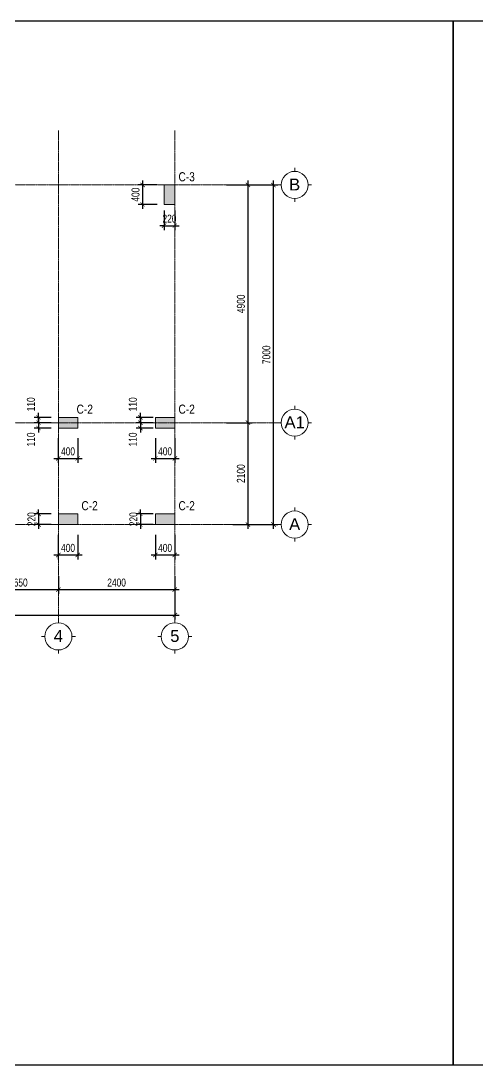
# Model space of a CAD drawing. Extents: x -165145 to 691808, y -202842 to 311040.
# Drawn here: x 282161 to 291563, y -49092 to -27567 of the extents above; entities that cross this region are included whole.
import ezdxf
from ezdxf.enums import TextEntityAlignment as Align

# ---------------------------------------------------------------- set-up
doc = ezdxf.new("R2010")
doc.units = 0
doc.header["$LTSCALE"] = 10
doc.header["$MEASUREMENT"] = 0
doc.linetypes.add('CENTER', pattern=[2, 1.25, -0.25, 0.25, -0.25])
doc.linetypes.add('ketcau-1', pattern=[2, 1, 1])
doc.layers.get('0').update_dxf_attribs({"linetype": 'CONTINUOUS'})
doc.layers.get('Defpoints').update_dxf_attribs({"color": 5, "linetype": 'CONTINUOUS'})
doc.layers.add('GE_KC_AXIS', color=5, linetype='CENTER')
for name, color, linetype, lineweight in [('GE_KC_DIM', 1, 'CONTINUOUS', 20), ('GE_KC_HATCH', 250, 'CONTINUOUS', 20), ('GE_KC_NETMANH', 8, 'CONTINUOUS', 20), ('GE_KC_NETTHAY', 2, 'CONTINUOUS', 20), ('GE_KC_TEN COT', 2, 'CONTINUOUS', 20), ('GE_KC_TEXT', 4, 'CONTINUOUS', 20), ('GE_KC_TEXT TRUC', 4, 'CONTINUOUS', 20), ('GE_KC_TRUC', 5, 'CENTER', 20), ('L-SITE', 91, 'CONTINUOUS', 9)]:
    doc.layers.add(name, color=color, linetype=linetype, lineweight=lineweight)
doc.styles.add('Arial', font='arial.ttf', dxfattribs={"height": 400})
doc.styles.add('GE_KC-Arial', font='arial.ttf', dxfattribs={"width": 0.75})
doc.dimstyles.new('GE_KC_DIM75', dxfattribs={"dimscale": 75, "dimtxt": 2.2, "dimasz": 1.2, "dimexe": 1.2, "dimexo": 0, "dimgap": 0.8, "dimtad": 1, "dimdec": 0, "dimzin": 1, "dimdsep": 46, "dimtxsty": 'GE_KC-Arial', "dimblk": 'ARCHTICK', "dimcen": 1.2, "dimdle": 1.2, "dimclrd": 1, "dimclre": 1, "dimclrt": 4, "dimadec": 0, "dimazin": 0, "dimtfac": 1, "dimtdec": 0, "dimtix": 1, "dimtmove": 2, "dimatfit": 3, "dimfxl": 0.15, "dimtvp": 0.833333, "dimtolj": 1, "dimtzin": 0, "dimarcsym": 0})

# ---------------------------------------------------------------- blocks, each defined once
blk = doc.blocks.new('Grid - M_Grid Head - Circle-24584-TẦNG 2')
at = {"layer": 'L-SITE'}
for p, q in [((0, 4), (0, 5)), ((-4, 0), (-5, 0)), ((4, 0), (5, 0)), ((0, -4), (0, -5))]:
    blk.add_line(p, q, dxfattribs=at)
blk.add_circle((0, 0), 4, dxfattribs=at)
blk = doc.blocks.new('_ArchTick')
at = {"color": 0, "linetype": 'ByBlock', "const_width": 0.15}
blk.add_lwpolyline([(-0.5, -0.5), (0.5, 0.5)], dxfattribs=at)
blk = doc.blocks.new('*D1464')
at = {"layer": 'Defpoints', "color": 0, "transparency": 16777216}
for p in [(15914, 7000), (16882, 7000), (16048, 0)]:
    blk.add_point(p, dxfattribs=at)
at = {"layer": 'GE_KC_DIM', "color": 1, "lineweight": -2, "transparency": 16777216}
for p, q in [((15914, 7000), (16972, 7000)), ((16882, -90), (16882, 7090)), ((16048, 0), (16972, 0))]:
    blk.add_line(p, q, dxfattribs=at)
at = {"layer": 'GE_KC_DIM', "color": 1, "lineweight": -2, "transparency": 16777216, "xscale": 90, "yscale": 90, "zscale": 90}
for p, rotation in [((16882, 7000), 90), ((16882, 0), 270)]:
    blk.add_blockref('_ArchTick', p, dxfattribs=dict(at, rotation=rotation))
at = {"layer": 'GE_KC_DIM', "color": 4, "transparency": 16777216, "insert": (16737, 3500), "char_height": 165, "attachment_point": 5, "rotation": 90, "style": 'GE_KC-Arial'}
blk.add_mtext('\\A1;7000', dxfattribs=at)
blk = doc.blocks.new('*D1465')
at = {"layer": 'Defpoints', "color": 0, "transparency": 16777216}
for p in [(0, -991), (3600, -991), (3600, -1341)]:
    blk.add_point(p, dxfattribs=at)
at = {"layer": 'GE_KC_DIM', "color": 1, "lineweight": -2, "transparency": 16777216}
for p, q in [((0, -991), (0, -1431)), ((3600, -991), (3600, -1431)), ((-90, -1341), (3690, -1341))]:
    blk.add_line(p, q, dxfattribs=at)
at = {"layer": 'GE_KC_DIM', "color": 1, "lineweight": -2, "transparency": 16777216, "xscale": 90, "yscale": 90, "zscale": 90, "rotation": 180}
blk.add_blockref('_ArchTick', (0, -1341), dxfattribs=at)
at = {"layer": 'GE_KC_DIM', "color": 1, "lineweight": -2, "transparency": 16777216, "xscale": 90, "yscale": 90, "zscale": 90}
blk.add_blockref('_ArchTick', (3600, -1341), dxfattribs=at)
at = {"layer": 'GE_KC_DIM', "color": 4, "transparency": 16777216, "insert": (1800, -1197), "char_height": 165, "attachment_point": 5, "style": 'GE_KC-Arial'}
blk.add_mtext('\\A1;3600', dxfattribs=at)
blk = doc.blocks.new('*D1466')
at = {"layer": 'Defpoints', "color": 0, "transparency": 16777216}
for p in [(10800, -1062), (12450, -1062), (12450, -1341)]:
    blk.add_point(p, dxfattribs=at)
at = {"layer": 'GE_KC_DIM', "color": 1, "lineweight": -2, "transparency": 16777216}
for p, q in [((10800, -1062), (10800, -1431)), ((12450, -1062), (12450, -1431)), ((10710, -1341), (12540, -1341))]:
    blk.add_line(p, q, dxfattribs=at)
at = {"layer": 'GE_KC_DIM', "color": 1, "lineweight": -2, "transparency": 16777216, "xscale": 90, "yscale": 90, "zscale": 90, "rotation": 180}
blk.add_blockref('_ArchTick', (10800, -1341), dxfattribs=at)
at = {"layer": 'GE_KC_DIM', "color": 1, "lineweight": -2, "transparency": 16777216, "xscale": 90, "yscale": 90, "zscale": 90}
blk.add_blockref('_ArchTick', (12450, -1341), dxfattribs=at)
at = {"layer": 'GE_KC_DIM', "color": 4, "transparency": 16777216, "insert": (11625, -1197), "char_height": 165, "attachment_point": 5, "style": 'GE_KC-Arial'}
blk.add_mtext('\\A1;1650', dxfattribs=at)
blk = doc.blocks.new('*D1467')
at = {"layer": 'Defpoints', "color": 0, "transparency": 16777216}
for p in [(12450, -1062), (14850, -1062), (14850, -1341)]:
    blk.add_point(p, dxfattribs=at)
at = {"layer": 'GE_KC_DIM', "color": 1, "lineweight": -2, "transparency": 16777216}
for p, q in [((12450, -1062), (12450, -1431)), ((14850, -1062), (14850, -1431)), ((12360, -1341), (14940, -1341))]:
    blk.add_line(p, q, dxfattribs=at)
at = {"layer": 'GE_KC_DIM', "color": 1, "lineweight": -2, "transparency": 16777216, "xscale": 90, "yscale": 90, "zscale": 90, "rotation": 180}
blk.add_blockref('_ArchTick', (12450, -1341), dxfattribs=at)
at = {"layer": 'GE_KC_DIM', "color": 1, "lineweight": -2, "transparency": 16777216, "xscale": 90, "yscale": 90, "zscale": 90}
blk.add_blockref('_ArchTick', (14850, -1341), dxfattribs=at)
at = {"layer": 'GE_KC_DIM', "color": 4, "transparency": 16777216, "insert": (13650, -1197), "char_height": 165, "attachment_point": 5, "style": 'GE_KC-Arial'}
blk.add_mtext('\\A1;2400', dxfattribs=at)
blk = doc.blocks.new('*D1468')
at = {"layer": 'Defpoints', "color": 0, "transparency": 16777216}
for p in [(-2650, -991), (14850, -1062), (14850, -1866)]:
    blk.add_point(p, dxfattribs=at)
at = {"layer": 'GE_KC_DIM', "color": 1, "lineweight": -2, "transparency": 16777216}
for p, q in [((-2650, -991), (-2650, -1956)), ((14850, -1062), (14850, -1956)), ((-2740, -1866), (14940, -1866))]:
    blk.add_line(p, q, dxfattribs=at)
at = {"layer": 'GE_KC_DIM', "color": 1, "lineweight": -2, "transparency": 16777216, "xscale": 90, "yscale": 90, "zscale": 90, "rotation": 180}
blk.add_blockref('_ArchTick', (-2650, -1866), dxfattribs=at)
at = {"layer": 'GE_KC_DIM', "color": 1, "lineweight": -2, "transparency": 16777216, "xscale": 90, "yscale": 90, "zscale": 90}
blk.add_blockref('_ArchTick', (14850, -1866), dxfattribs=at)
at = {"layer": 'GE_KC_DIM', "color": 4, "transparency": 16777216, "insert": (4525, -1710), "char_height": 165, "attachment_point": 5, "style": 'GE_KC-Arial'}
blk.add_mtext('\\A1;17500', dxfattribs=at)
blk = doc.blocks.new('*D1469')
at = {"layer": 'Defpoints', "color": 0, "transparency": 16777216}
for p in [(15914, 7000), (15914, 2100), (16357, 2100)]:
    blk.add_point(p, dxfattribs=at)
at = {"layer": 'GE_KC_DIM', "color": 1, "lineweight": -2, "transparency": 16777216}
for p, q in [((15914, 7000), (16447, 7000)), ((16357, 7090), (16357, 2010)), ((15914, 2100), (16447, 2100))]:
    blk.add_line(p, q, dxfattribs=at)
at = {"layer": 'GE_KC_DIM', "color": 1, "lineweight": -2, "transparency": 16777216, "xscale": 90, "yscale": 90, "zscale": 90}
for p, rotation in [((16357, 7000), 90), ((16357, 2100), 270)]:
    blk.add_blockref('_ArchTick', p, dxfattribs=dict(at, rotation=rotation))
at = {"layer": 'GE_KC_DIM', "color": 4, "transparency": 16777216, "insert": (16212, 4550), "char_height": 165, "attachment_point": 5, "rotation": 90, "style": 'GE_KC-Arial'}
blk.add_mtext('\\A1;4900', dxfattribs=at)
blk = doc.blocks.new('*D1470')
at = {"layer": 'Defpoints', "color": 0, "transparency": 16777216}
for p in [(15914, 2100), (16048, 0), (16357, 0)]:
    blk.add_point(p, dxfattribs=at)
at = {"layer": 'GE_KC_DIM', "color": 1, "lineweight": -2, "transparency": 16777216}
for p, q in [((16357, 2190), (16357, -90)), ((15914, 2100), (16447, 2100)), ((16048, 0), (16447, 0))]:
    blk.add_line(p, q, dxfattribs=at)
at = {"layer": 'GE_KC_DIM', "color": 1, "lineweight": -2, "transparency": 16777216, "xscale": 90, "yscale": 90, "zscale": 90}
for p, rotation in [((16357, 2100), 90), ((16357, 0), 270)]:
    blk.add_blockref('_ArchTick', p, dxfattribs=dict(at, rotation=rotation))
at = {"layer": 'GE_KC_DIM', "color": 4, "transparency": 16777216, "insert": (16212, 1050), "char_height": 165, "attachment_point": 5, "rotation": 90, "style": 'GE_KC-Arial'}
blk.add_mtext('\\A1;2100', dxfattribs=at)
blk = doc.blocks.new('*D1471')
at = {"layer": 'Defpoints', "color": 0, "transparency": 16777216}
for p in [(-2650, -991), (0, -991), (-2650, -1341)]:
    blk.add_point(p, dxfattribs=at)
at = {"layer": 'GE_KC_DIM', "color": 1, "lineweight": -2, "transparency": 16777216}
for p, q in [((-2650, -991), (-2650, -1431)), ((0, -991), (0, -1431)), ((90, -1341), (-2740, -1341))]:
    blk.add_line(p, q, dxfattribs=at)
at = {"layer": 'GE_KC_DIM', "color": 1, "lineweight": -2, "transparency": 16777216, "xscale": 90, "yscale": 90, "zscale": 90, "rotation": 180}
blk.add_blockref('_ArchTick', (-2650, -1341), dxfattribs=at)
at = {"layer": 'GE_KC_DIM', "color": 1, "lineweight": -2, "transparency": 16777216, "xscale": 90, "yscale": 90, "zscale": 90}
blk.add_blockref('_ArchTick', (0, -1341), dxfattribs=at)
at = {"layer": 'GE_KC_DIM', "color": 4, "transparency": 16777216, "insert": (-1325, -1197), "char_height": 165, "attachment_point": 5, "style": 'GE_KC-Arial'}
blk.add_mtext('\\A1;2650', dxfattribs=at)
blk = doc.blocks.new('*D1472')
at = {"layer": 'Defpoints', "color": 0, "transparency": 16777216}
for p in [(3600, -991), (7200, -991), (7200, -1341)]:
    blk.add_point(p, dxfattribs=at)
at = {"layer": 'GE_KC_DIM', "color": 1, "lineweight": -2, "transparency": 16777216}
for p, q in [((3600, -991), (3600, -1431)), ((7200, -991), (7200, -1431)), ((3510, -1341), (7290, -1341))]:
    blk.add_line(p, q, dxfattribs=at)
at = {"layer": 'GE_KC_DIM', "color": 1, "lineweight": -2, "transparency": 16777216, "xscale": 90, "yscale": 90, "zscale": 90, "rotation": 180}
blk.add_blockref('_ArchTick', (3600, -1341), dxfattribs=at)
at = {"layer": 'GE_KC_DIM', "color": 1, "lineweight": -2, "transparency": 16777216, "xscale": 90, "yscale": 90, "zscale": 90}
blk.add_blockref('_ArchTick', (7200, -1341), dxfattribs=at)
at = {"layer": 'GE_KC_DIM', "color": 4, "transparency": 16777216, "insert": (5400, -1197), "char_height": 165, "attachment_point": 5, "style": 'GE_KC-Arial'}
blk.add_mtext('\\A1;3600', dxfattribs=at)
blk = doc.blocks.new('*D1473')
at = {"layer": 'Defpoints', "color": 0, "transparency": 16777216}
for p in [(7200, -991), (10800, -1062), (10800, -1341)]:
    blk.add_point(p, dxfattribs=at)
at = {"layer": 'GE_KC_DIM', "color": 1, "lineweight": -2, "transparency": 16777216}
for p, q in [((7200, -991), (7200, -1431)), ((10800, -1062), (10800, -1431)), ((7110, -1341), (10890, -1341))]:
    blk.add_line(p, q, dxfattribs=at)
at = {"layer": 'GE_KC_DIM', "color": 1, "lineweight": -2, "transparency": 16777216, "xscale": 90, "yscale": 90, "zscale": 90, "rotation": 180}
blk.add_blockref('_ArchTick', (7200, -1341), dxfattribs=at)
at = {"layer": 'GE_KC_DIM', "color": 1, "lineweight": -2, "transparency": 16777216, "xscale": 90, "yscale": 90, "zscale": 90}
blk.add_blockref('_ArchTick', (10800, -1341), dxfattribs=at)
at = {"layer": 'GE_KC_DIM', "color": 4, "transparency": 16777216, "insert": (9000, -1197), "char_height": 165, "attachment_point": 5, "style": 'GE_KC-Arial'}
blk.add_mtext('\\A1;3600', dxfattribs=at)
blk = doc.blocks.new('A$Ced011573')
at = {"layer": 'GE_KC_HATCH', "linetype": 'ketcau-1'}
for points in [[(500, 7000), (0, 7000), (0, 6700), (500, 6700)], [(3850, 7000), (3350, 7000), (3350, 6700), (3850, 6700)], [(7450, 7000), (6950, 7000), (6950, 6700), (7450, 6700)], [(11050, 7000), (10550, 7000), (10550, 6700), (11050, 6700)], [(14850, 7000), (14630, 7000), (14630, 6600), (14850, 6600)], [(12850, 2210), (12450, 2210), (12450, 1990), (12850, 1990)], [(14850, 2210), (14450, 2210), (14450, 1990), (14850, 1990)], [(500, 300), (0, 300), (0, 0), (500, 0)], [(3850, 300), (3350, 300), (3350, 0), (3850, 0)], [(7450, 300), (6950, 300), (6950, 0), (7450, 0)], [(11050, 300), (10550, 300), (10550, 0), (11050, 0)], [(12850, 220), (12450, 220), (12450, 0), (12850, 0)], [(14850, 220), (14450, 220), (14450, 0), (14850, 0)]]:
    blk.add_hatch(color=1, dxfattribs=at).paths.add_polyline_path(points)
at = {"layer": 'GE_KC_NETTHAY', "linetype": 'Continuous'}
for points in [[(500, 7000), (0, 7000), (0, 6700), (500, 6700)], [(3850, 7000), (3350, 7000), (3350, 6700), (3850, 6700)], [(7450, 7000), (6950, 7000), (6950, 6700), (7450, 6700)], [(11050, 7000), (10550, 7000), (10550, 6700), (11050, 6700)], [(14850, 7000), (14630, 7000), (14630, 6600), (14850, 6600)], [(12850, 2210), (12450, 2210), (12450, 1990), (12850, 1990)], [(14850, 2210), (14450, 2210), (14450, 1990), (14850, 1990)], [(500, 300), (0, 300), (0, 0), (500, 0)], [(3850, 300), (3350, 300), (3350, 0), (3850, 0)], [(7450, 300), (6950, 300), (6950, 0), (7450, 0)], [(11050, 300), (10550, 300), (10550, 0), (11050, 0)], [(12850, 220), (12450, 220), (12450, 0), (12850, 0)], [(14850, 220), (14450, 220), (14450, 0), (14850, 0)]]:
    blk.add_lwpolyline(points, close=True, dxfattribs=at)
blk = doc.blocks.new('*D1008')
at = {"layer": 'Defpoints', "color": 0, "transparency": 16777216}
for p in [(284969, -30949), (284668, -31349), (284969, -31349)]:
    blk.add_point(p, dxfattribs=at)
at = {"layer": 'GE_KC_DIM', "color": 1, "lineweight": -2, "transparency": 16777216}
for p, q in [((284969, -30949), (284578, -30949)), ((284668, -30859), (284668, -31439)), ((284969, -31349), (284578, -31349))]:
    blk.add_line(p, q, dxfattribs=at)
at = {"layer": 'GE_KC_DIM', "color": 1, "lineweight": -2, "transparency": 16777216, "xscale": 90, "yscale": 90, "zscale": 90}
for p, rotation in [((284668, -30949), 90), ((284668, -31349), 270)]:
    blk.add_blockref('_ArchTick', p, dxfattribs=dict(at, rotation=rotation))
at = {"layer": 'GE_KC_DIM', "color": 4, "transparency": 16777216, "insert": (284524, -31149), "char_height": 165, "attachment_point": 5, "rotation": 90, "style": 'GE_KC-Arial'}
blk.add_mtext('\\A1;400', dxfattribs=at)
blk = doc.blocks.new('*D1009')
at = {"layer": 'Defpoints', "color": 0, "transparency": 16777216}
for p in [(285113, -31477), (285333, -31477), (285333, -31788)]:
    blk.add_point(p, dxfattribs=at)
at = {"layer": 'GE_KC_DIM', "color": 1, "lineweight": -2, "transparency": 16777216}
for p, q in [((285113, -31477), (285113, -31878)), ((285333, -31477), (285333, -31878)), ((285113, -31788), (285023, -31788)), ((285113, -31788), (285333, -31788)), ((285333, -31788), (285423, -31788))]:
    blk.add_line(p, q, dxfattribs=at)
at = {"layer": 'GE_KC_DIM', "color": 1, "lineweight": -2, "transparency": 16777216, "xscale": 90, "yscale": 90, "zscale": 90}
blk.add_blockref('_ArchTick', (285113, -31788), dxfattribs=at)
at = {"layer": 'GE_KC_DIM', "color": 1, "lineweight": -2, "transparency": 16777216, "xscale": 90, "yscale": 90, "zscale": 90, "rotation": 180}
blk.add_blockref('_ArchTick', (285333, -31788), dxfattribs=at)
at = {"layer": 'GE_KC_DIM', "color": 4, "transparency": 16777216, "insert": (285223, -31644), "char_height": 165, "attachment_point": 5, "style": 'GE_KC-Arial'}
blk.add_mtext('\\A1;220', dxfattribs=at)
blk = doc.blocks.new('*D1010')
at = {"layer": 'Defpoints', "color": 0, "transparency": 16777216}
for p in [(282788, -37729), (282524, -37949), (282788, -37949)]:
    blk.add_point(p, dxfattribs=at)
at = {"layer": 'GE_KC_DIM', "color": 1, "lineweight": -2, "transparency": 16777216}
for p, q in [((282524, -37729), (282524, -37639)), ((282788, -37729), (282434, -37729)), ((282524, -37729), (282524, -37949)), ((282788, -37949), (282434, -37949)), ((282524, -37949), (282524, -38039))]:
    blk.add_line(p, q, dxfattribs=at)
at = {"layer": 'GE_KC_DIM', "color": 1, "lineweight": -2, "transparency": 16777216, "xscale": 90, "yscale": 90, "zscale": 90}
for p, rotation in [((282524, -37729), 270), ((282524, -37949), 90)]:
    blk.add_blockref('_ArchTick', p, dxfattribs=dict(at, rotation=rotation))
at = {"layer": 'GE_KC_DIM', "color": 4, "transparency": 16777216, "insert": (282380, -37839), "char_height": 165, "attachment_point": 5, "rotation": 90, "style": 'GE_KC-Arial'}
blk.add_mtext('\\A1;220', dxfattribs=at)
blk = doc.blocks.new('*D1011')
at = {"layer": 'Defpoints', "color": 0, "transparency": 16777216}
for p in [(282933, -38160), (283333, -38160), (283333, -38576)]:
    blk.add_point(p, dxfattribs=at)
at = {"layer": 'GE_KC_DIM', "color": 1, "lineweight": -2, "transparency": 16777216}
for p, q in [((282933, -38160), (282933, -38666)), ((283333, -38160), (283333, -38666)), ((282843, -38576), (283423, -38576))]:
    blk.add_line(p, q, dxfattribs=at)
at = {"layer": 'GE_KC_DIM', "color": 1, "lineweight": -2, "transparency": 16777216, "xscale": 90, "yscale": 90, "zscale": 90, "rotation": 180}
blk.add_blockref('_ArchTick', (282933, -38576), dxfattribs=at)
at = {"layer": 'GE_KC_DIM', "color": 1, "lineweight": -2, "transparency": 16777216, "xscale": 90, "yscale": 90, "zscale": 90}
blk.add_blockref('_ArchTick', (283333, -38576), dxfattribs=at)
at = {"layer": 'GE_KC_DIM', "color": 4, "transparency": 16777216, "insert": (283133, -38431), "char_height": 165, "attachment_point": 5, "style": 'GE_KC-Arial'}
blk.add_mtext('\\A1;400', dxfattribs=at)
blk = doc.blocks.new('*D1012')
at = {"layer": 'Defpoints', "color": 0, "transparency": 16777216}
for p in [(284888, -37729), (284624, -37949), (284888, -37949)]:
    blk.add_point(p, dxfattribs=at)
at = {"layer": 'GE_KC_DIM', "color": 1, "lineweight": -2, "transparency": 16777216}
for p, q in [((284624, -37729), (284624, -37639)), ((284888, -37729), (284534, -37729)), ((284624, -37729), (284624, -37949)), ((284888, -37949), (284534, -37949)), ((284624, -37949), (284624, -38039))]:
    blk.add_line(p, q, dxfattribs=at)
at = {"layer": 'GE_KC_DIM', "color": 1, "lineweight": -2, "transparency": 16777216, "xscale": 90, "yscale": 90, "zscale": 90}
for p, rotation in [((284624, -37729), 270), ((284624, -37949), 90)]:
    blk.add_blockref('_ArchTick', p, dxfattribs=dict(at, rotation=rotation))
at = {"layer": 'GE_KC_DIM', "color": 4, "transparency": 16777216, "insert": (284480, -37839), "char_height": 165, "attachment_point": 5, "rotation": 90, "style": 'GE_KC-Arial'}
blk.add_mtext('\\A1;220', dxfattribs=at)
blk = doc.blocks.new('*D1013')
at = {"layer": 'Defpoints', "color": 0, "transparency": 16777216}
for p in [(284933, -38160), (285333, -38160), (285333, -38576)]:
    blk.add_point(p, dxfattribs=at)
at = {"layer": 'GE_KC_DIM', "color": 1, "lineweight": -2, "transparency": 16777216}
for p, q in [((284933, -38160), (284933, -38666)), ((285333, -38160), (285333, -38666)), ((284843, -38576), (285423, -38576))]:
    blk.add_line(p, q, dxfattribs=at)
at = {"layer": 'GE_KC_DIM', "color": 1, "lineweight": -2, "transparency": 16777216, "xscale": 90, "yscale": 90, "zscale": 90, "rotation": 180}
blk.add_blockref('_ArchTick', (284933, -38576), dxfattribs=at)
at = {"layer": 'GE_KC_DIM', "color": 1, "lineweight": -2, "transparency": 16777216, "xscale": 90, "yscale": 90, "zscale": 90}
blk.add_blockref('_ArchTick', (285333, -38576), dxfattribs=at)
at = {"layer": 'GE_KC_DIM', "color": 4, "transparency": 16777216, "insert": (285133, -38431), "char_height": 165, "attachment_point": 5, "style": 'GE_KC-Arial'}
blk.add_mtext('\\A1;400', dxfattribs=at)
blk = doc.blocks.new('*D1014')
at = {"layer": 'Defpoints', "color": 0, "transparency": 16777216}
for p in [(282524, -35849), (282788, -35739), (282788, -35849)]:
    blk.add_point(p, dxfattribs=at)
at = {"layer": 'GE_KC_DIM', "color": 1, "lineweight": -2, "transparency": 16777216}
for p, q in [((282524, -35739), (282524, -35649)), ((282788, -35739), (282434, -35739)), ((282788, -35849), (282434, -35849)), ((282524, -35739), (282524, -35849)), ((282524, -35849), (282524, -35939))]:
    blk.add_line(p, q, dxfattribs=at)
at = {"layer": 'GE_KC_DIM', "color": 1, "lineweight": -2, "transparency": 16777216, "xscale": 90, "yscale": 90, "zscale": 90}
for p, rotation in [((282524, -35739), 270), ((282524, -35849), 90)]:
    blk.add_blockref('_ArchTick', p, dxfattribs=dict(at, rotation=rotation))
at = {"layer": 'GE_KC_DIM', "color": 4, "transparency": 16777216, "insert": (282369, -35471), "char_height": 165, "attachment_point": 5, "rotation": 90, "style": 'GE_KC-Arial'}
blk.add_mtext('\\A1;110', dxfattribs=at)
blk = doc.blocks.new('*D1015')
at = {"layer": 'Defpoints', "color": 0, "transparency": 16777216}
for p in [(282788, -35849), (282524, -35959), (282788, -35959)]:
    blk.add_point(p, dxfattribs=at)
at = {"layer": 'GE_KC_DIM', "color": 1, "lineweight": -2, "transparency": 16777216}
for p, q in [((282788, -35849), (282434, -35849)), ((282524, -35849), (282524, -35759)), ((282524, -35849), (282524, -35959)), ((282788, -35959), (282434, -35959)), ((282524, -35959), (282524, -36049))]:
    blk.add_line(p, q, dxfattribs=at)
at = {"layer": 'GE_KC_DIM', "color": 1, "lineweight": -2, "transparency": 16777216, "xscale": 90, "yscale": 90, "zscale": 90}
for p, rotation in [((282524, -35849), 270), ((282524, -35959), 90)]:
    blk.add_blockref('_ArchTick', p, dxfattribs=dict(at, rotation=rotation))
at = {"layer": 'GE_KC_DIM', "color": 4, "transparency": 16777216, "insert": (282369, -36195), "char_height": 165, "attachment_point": 5, "rotation": 90, "style": 'GE_KC-Arial'}
blk.add_mtext('\\A1;110', dxfattribs=at)
blk = doc.blocks.new('*D1016')
at = {"layer": 'Defpoints', "color": 0, "transparency": 16777216}
for p in [(282933, -36170), (283333, -36170), (283333, -36586)]:
    blk.add_point(p, dxfattribs=at)
at = {"layer": 'GE_KC_DIM', "color": 1, "lineweight": -2, "transparency": 16777216}
for p, q in [((282933, -36170), (282933, -36676)), ((283333, -36170), (283333, -36676)), ((282843, -36586), (283423, -36586))]:
    blk.add_line(p, q, dxfattribs=at)
at = {"layer": 'GE_KC_DIM', "color": 1, "lineweight": -2, "transparency": 16777216, "xscale": 90, "yscale": 90, "zscale": 90, "rotation": 180}
blk.add_blockref('_ArchTick', (282933, -36586), dxfattribs=at)
at = {"layer": 'GE_KC_DIM', "color": 1, "lineweight": -2, "transparency": 16777216, "xscale": 90, "yscale": 90, "zscale": 90}
blk.add_blockref('_ArchTick', (283333, -36586), dxfattribs=at)
at = {"layer": 'GE_KC_DIM', "color": 4, "transparency": 16777216, "insert": (283133, -36441), "char_height": 165, "attachment_point": 5, "style": 'GE_KC-Arial'}
blk.add_mtext('\\A1;400', dxfattribs=at)
blk = doc.blocks.new('*D1017')
at = {"layer": 'Defpoints', "color": 0, "transparency": 16777216}
for p in [(284933, -36170), (285333, -36170), (285333, -36586)]:
    blk.add_point(p, dxfattribs=at)
at = {"layer": 'GE_KC_DIM', "color": 1, "lineweight": -2, "transparency": 16777216}
for p, q in [((284933, -36170), (284933, -36676)), ((285333, -36170), (285333, -36676)), ((284843, -36586), (285423, -36586))]:
    blk.add_line(p, q, dxfattribs=at)
at = {"layer": 'GE_KC_DIM', "color": 1, "lineweight": -2, "transparency": 16777216, "xscale": 90, "yscale": 90, "zscale": 90, "rotation": 180}
blk.add_blockref('_ArchTick', (284933, -36586), dxfattribs=at)
at = {"layer": 'GE_KC_DIM', "color": 1, "lineweight": -2, "transparency": 16777216, "xscale": 90, "yscale": 90, "zscale": 90}
blk.add_blockref('_ArchTick', (285333, -36586), dxfattribs=at)
at = {"layer": 'GE_KC_DIM', "color": 4, "transparency": 16777216, "insert": (285133, -36441), "char_height": 165, "attachment_point": 5, "style": 'GE_KC-Arial'}
blk.add_mtext('\\A1;400', dxfattribs=at)
blk = doc.blocks.new('*D1018')
at = {"layer": 'Defpoints', "color": 0, "transparency": 16777216}
for p in [(284624, -35849), (284888, -35739), (284888, -35849)]:
    blk.add_point(p, dxfattribs=at)
at = {"layer": 'GE_KC_DIM', "color": 1, "lineweight": -2, "transparency": 16777216}
for p, q in [((284624, -35739), (284624, -35649)), ((284888, -35739), (284534, -35739)), ((284888, -35849), (284534, -35849)), ((284624, -35739), (284624, -35849)), ((284624, -35849), (284624, -35939))]:
    blk.add_line(p, q, dxfattribs=at)
at = {"layer": 'GE_KC_DIM', "color": 1, "lineweight": -2, "transparency": 16777216, "xscale": 90, "yscale": 90, "zscale": 90}
for p, rotation in [((284624, -35739), 270), ((284624, -35849), 90)]:
    blk.add_blockref('_ArchTick', p, dxfattribs=dict(at, rotation=rotation))
at = {"layer": 'GE_KC_DIM', "color": 4, "transparency": 16777216, "insert": (284469, -35471), "char_height": 165, "attachment_point": 5, "rotation": 90, "style": 'GE_KC-Arial'}
blk.add_mtext('\\A1;110', dxfattribs=at)
blk = doc.blocks.new('*D1019')
at = {"layer": 'Defpoints', "color": 0, "transparency": 16777216}
for p in [(284888, -35849), (284624, -35959), (284888, -35959)]:
    blk.add_point(p, dxfattribs=at)
at = {"layer": 'GE_KC_DIM', "color": 1, "lineweight": -2, "transparency": 16777216}
for p, q in [((284888, -35849), (284534, -35849)), ((284624, -35849), (284624, -35759)), ((284624, -35849), (284624, -35959)), ((284888, -35959), (284534, -35959)), ((284624, -35959), (284624, -36049))]:
    blk.add_line(p, q, dxfattribs=at)
at = {"layer": 'GE_KC_DIM', "color": 1, "lineweight": -2, "transparency": 16777216, "xscale": 90, "yscale": 90, "zscale": 90}
for p, rotation in [((284624, -35849), 270), ((284624, -35959), 90)]:
    blk.add_blockref('_ArchTick', p, dxfattribs=dict(at, rotation=rotation))
at = {"layer": 'GE_KC_DIM', "color": 4, "transparency": 16777216, "insert": (284469, -36195), "char_height": 165, "attachment_point": 5, "rotation": 90, "style": 'GE_KC-Arial'}
blk.add_mtext('\\A1;110', dxfattribs=at)
blk = doc.blocks.new('TRUC')
at = {"layer": 'GE_KC_TRUC', "ltscale": 2}
for p, q in [((-2650, -1955.6), (-2650, 8124.4)), ((0, -1955.6), (0, 8124.4)), ((3600, -1955.6), (3600, 8124.4)), ((7200, -1955.6), (7200, 8124.4)), ((10800, -1955.6), (10800, 8124.4)), ((12450, -1955.6), (12450, 8124.4)), ((14850, -1955.6), (14850, 8124.4)), ((-4139.6, 7000), (16969.7, 7000)), ((-4139.6, 2100), (16969.7, 2100)), ((-4139.6, 0), (16969.7, 0))]:
    blk.add_line(p, q, dxfattribs=at)
at = {"layer": 'GE_KC_TEXT TRUC', "lineweight": 9, "xscale": 70, "yscale": 70, "zscale": 70, "rotation": 270}
for p in [(17319.7, 7000), (17319.7, 2100), (17319.7, 0), (-2650, -2305.6), (0, -2305.6), (3600, -2305.6), (7200, -2305.6), (10800, -2305.6), (12450, -2305.6), (14850, -2305.6)]:
    blk.add_blockref('Grid - M_Grid Head - Circle-24584-TẦNG 2', p, dxfattribs=at)
at = {"layer": 'GE_KC_TEXT TRUC', "style": 'Arial'}
for s, p in [('B', (17319.7, 6886.4)), ('A1', (17319.7, 1986.4)), ('A', (17319.7, -113.6)), ('0', (-2650, -2419.2)), ('1', (0, -2419.2)), ('2', (3600, -2419.2)), ('2a', (7200, -2419.2)), ('3', (10800, -2419.2)), ('4', (12450, -2419.2)), ('5', (14850, -2419.2))]:
    blk.add_text(s, height=245, dxfattribs=at).set_placement(p, align=Align.CENTER)
at = {"layer": 'GE_KC_DIM'}
for base, p1, p2, picture, middle in [((16881.7, 7000), (16048.4, 0), (15914.3, 7000), '*D1464', (16737.4, 3500)), ((16356.7, 2100), (15914.3, 7000), (15914.3, 2100), '*D1469', (16212.4, 4550)), ((16356.7, 0), (15914.3, 2100), (16048.4, 0), '*D1470', (16212.4, 1050))]:
    dim = blk.add_linear_dim(base=base, p1=p1, p2=p2, angle=90, dimstyle='GE_KC_DIM75', dxfattribs=at)
    dim.commit()
    dim.dimension.update_dxf_attribs({"geometry": picture, "text_midpoint": middle})
dim = blk.add_linear_dim(base=(14850, -1866.2), p1=(-2650, -990.7), p2=(14850, -1061.9), dimstyle='GE_KC_DIM75', dxfattribs=at)
dim.commit()
dim.dimension.update_dxf_attribs({"geometry": '*D1468', "text_midpoint": (4525, -1710.5), "dimtype": 128})
for base, p1, p2, picture, middle in [((-2650, -1341.2), (0, -990.7), (-2650, -990.7), '*D1471', (-1325, -1197)), ((3600, -1341.2), (0, -990.7), (3600, -990.7), '*D1465', (1800, -1196.9)), ((7200, -1341.2), (3600, -990.7), (7200, -990.7), '*D1472', (5400, -1196.9)), ((10800, -1341.2), (7200, -990.7), (10800, -1061.9), '*D1473', (9000, -1196.9)), ((12450, -1341.2), (10800, -1061.9), (12450, -1061.9), '*D1466', (11625, -1197)), ((14850, -1341.2), (12450, -1061.9), (14850, -1061.9), '*D1467', (13650, -1197))]:
    dim = blk.add_linear_dim(base=base, p1=p1, p2=p2, dimstyle='GE_KC_DIM75', dxfattribs=at)
    dim.commit()
    dim.dimension.update_dxf_attribs({"geometry": picture, "text_midpoint": middle})

msp = doc.modelspace()

# ---------------------------------------------------------------- linework, layer by layer
at = {"layer": 'Defpoints'}
for points in [[(265197.50782, -27566.72767), (291072.50782, -27566.72767), (291072.50782, -49091.72767), (265197.50782, -49091.72767)], [(291072.50782, -27566.72767), (316947.50782, -27566.72767), (316947.50782, -49091.72767), (291072.50782, -49091.72767)]]:
    msp.add_lwpolyline(points, close=True, dxfattribs=at)
at = {"layer": 'GE_KC_NETMANH'}
msp.add_line((174130.40086, -27566.72767), (385223.40086, -27566.72767), dxfattribs=at)

# ---------------------------------------------------------------- block references
at = {"layer": 'GE_KC_AXIS', "linetype": 'Continuous'}
msp.add_blockref('TRUC', (270483.46831, -37949.041), dxfattribs=at)
at = {"layer": 'GE_KC_TEXT'}
msp.add_blockref('A$Ced011573', (270483.46831, -37949.041), dxfattribs=at)

# ---------------------------------------------------------------- texts
at = {"layer": 'GE_KC_TEN COT', "color": 2, "linetype": 'Continuous', "style": 'GE_KC-Arial', "width": 0.8}
for s, p in [('C-3', (285408.46831, -30874.043)), ('C-2', (283308.46831, -35664.01897)), ('C-2', (285408.46831, -35664.01897)), ('C-2', (283408.46831, -37654.041)), ('C-2', (285408.46831, -37654.041))]:
    msp.add_text(s, height=187.5, dxfattribs=at).set_placement(p)

# ---------------------------------------------------------------- dimensions: what is measured, and where the dimension line sits
at = {"layer": 'GE_KC_DIM'}
for base, p1, p2, picture, middle in [((284668.04944, -31349.043), (284968.88414, -30949.043), (284968.88414, -31349.043), '*D1008', (284523.8049, -31149.043)), ((282524.26763, -37949.041), (282788.21561, -37729.041), (282788.21561, -37949.041), '*D1010', (282380.02309, -37839.041)), ((284624.26763, -37949.041), (284888.21561, -37729.041), (284888.21561, -37949.041), '*D1012', (284480.02309, -37839.041))]:
    dim = msp.add_linear_dim(base=base, p1=p1, p2=p2, angle=90, dimstyle='GE_KC_DIM75', dxfattribs=at)
    dim.commit()
    dim.dimension.update_dxf_attribs({"geometry": picture, "text_midpoint": middle})
for base, p1, p2, picture, middle in [((285333.46831, -31788.08347), (285113.46831, -31477.3642), (285333.46831, -31477.3642), '*D1009', (285223.46831, -31643.83893)), ((283333.46831, -36585.51966), (282933.46831, -36170.33912), (283333.46831, -36170.33912), '*D1016', (283133.46831, -36441.27512)), ((285333.46831, -36585.51966), (284933.46831, -36170.33912), (285333.46831, -36170.33912), '*D1017', (285133.46831, -36441.27512)), ((283333.46831, -38575.54169), (282933.46831, -38160.36115), (283333.46831, -38160.36115), '*D1011', (283133.46831, -38431.29715)), ((285333.46831, -38575.54169), (284933.46831, -38160.36115), (285333.46831, -38160.36115), '*D1013', (285133.46831, -38431.29715))]:
    dim = msp.add_linear_dim(base=base, p1=p1, p2=p2, dimstyle='GE_KC_DIM75', dxfattribs=at)
    dim.commit()
    dim.dimension.update_dxf_attribs({"geometry": picture, "text_midpoint": middle})
for base, p1, p2, picture, middle in [((282524.26763, -35849.01897), (282788.21561, -35739.01897), (282788.21561, -35849.01897), '*D1014', (282368.53519, -35470.6712)), ((284624.26763, -35849.01897), (284888.21561, -35739.01897), (284888.21561, -35849.01897), '*D1018', (284468.53519, -35470.6712)), ((282524.26763, -35959.01897), (282788.21561, -35849.01897), (282788.21561, -35959.01897), '*D1015', (282368.53519, -36195.46268)), ((284624.26763, -35959.01897), (284888.21561, -35849.01897), (284888.21561, -35959.01897), '*D1019', (284468.53519, -36195.46268))]:
    dim = msp.add_linear_dim(base=base, p1=p1, p2=p2, angle=90, dimstyle='GE_KC_DIM75', dxfattribs=at)
    dim.commit()
    dim.dimension.update_dxf_attribs({"geometry": picture, "text_midpoint": middle, "dimtype": 160})

doc.saveas('drawing.dxf')
